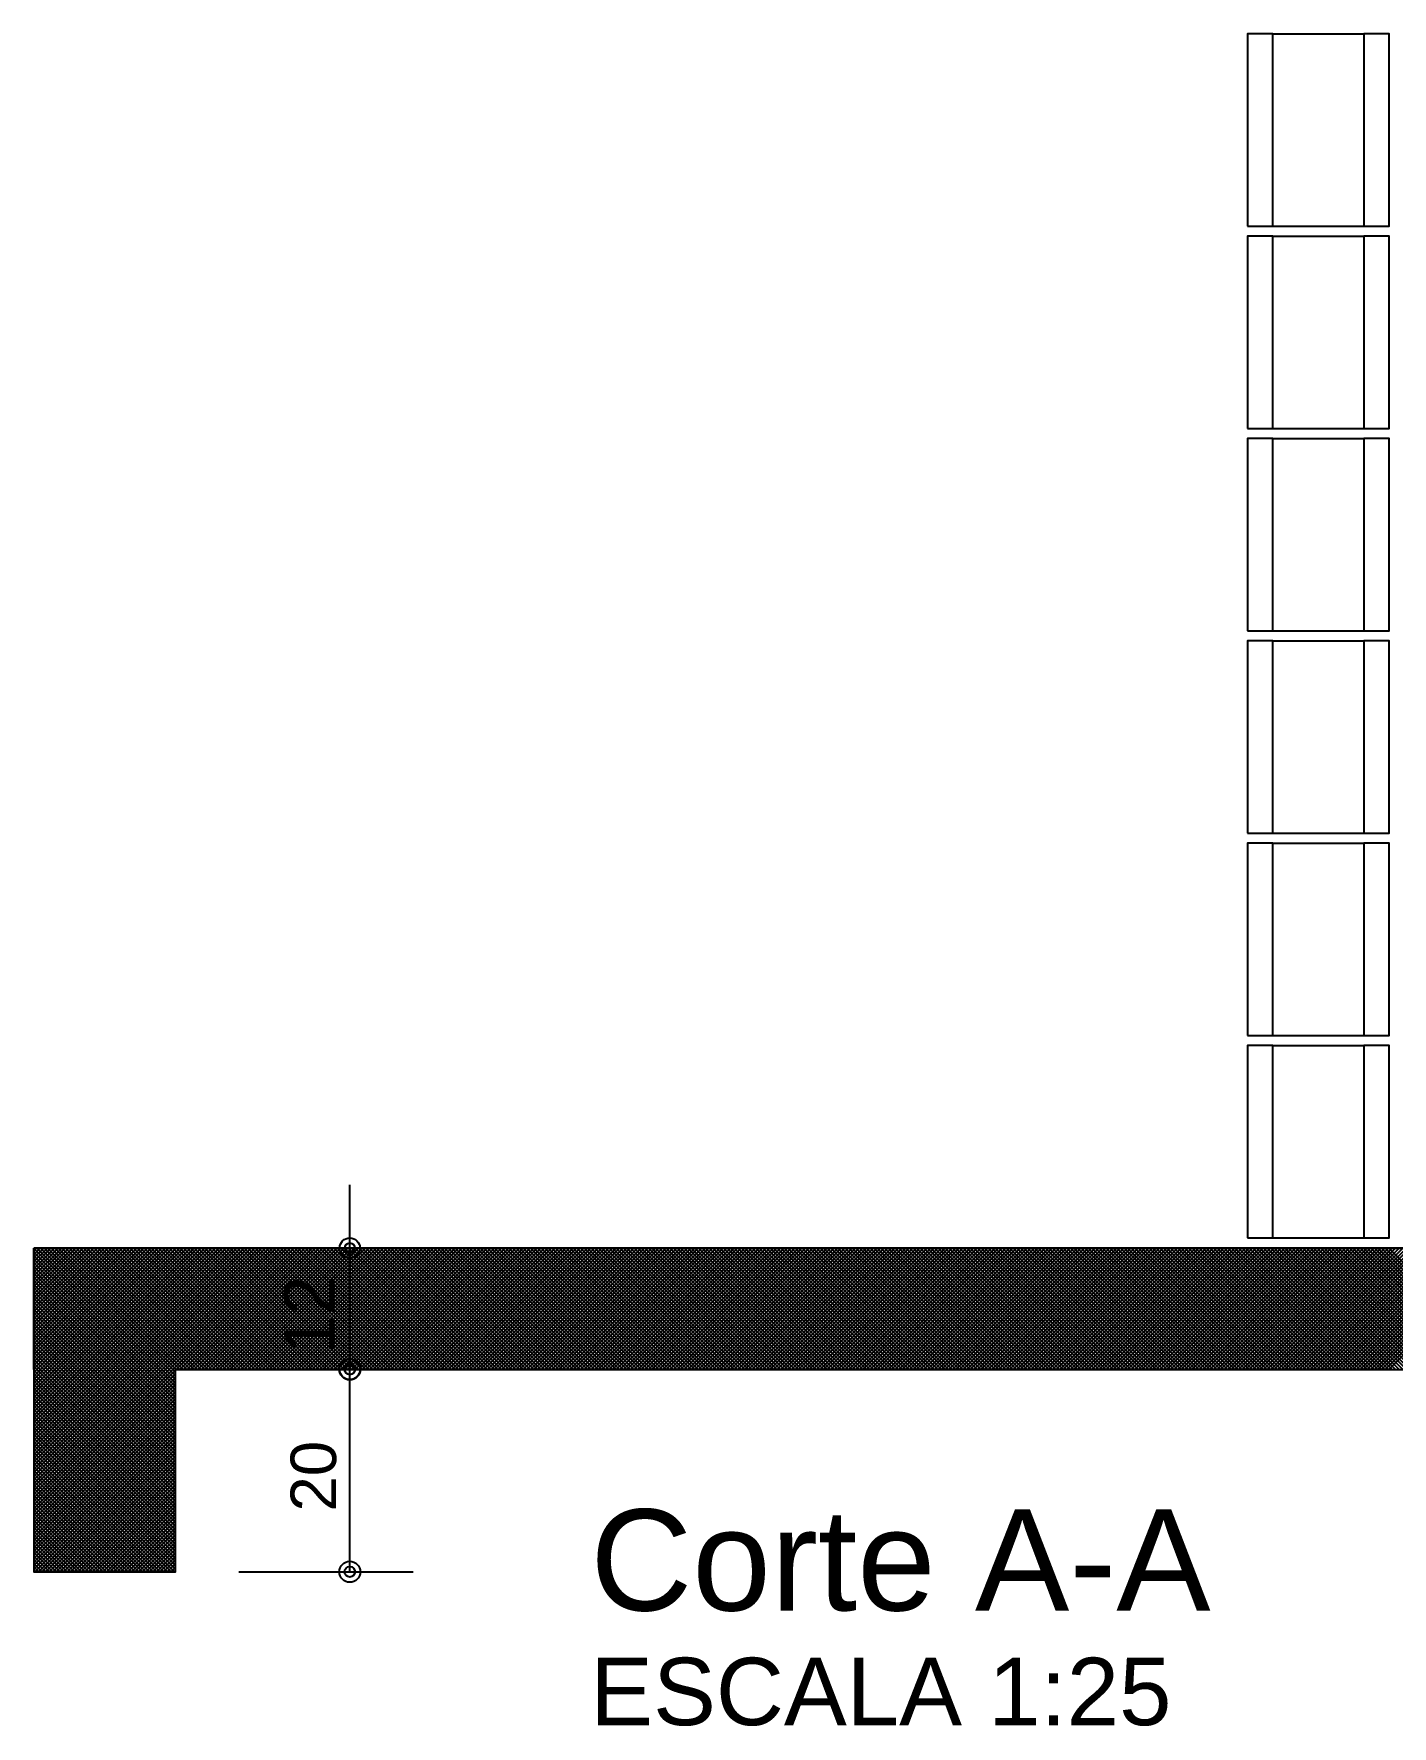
# Model space of a CAD drawing. Extents: x 0 to 119, y 0 to 84.
# Drawn here: x 57.46 to 62.83, y 35.83 to 42.52 of the extents above; entities that cross this region are included whole.
import ezdxf

# ---------------------------------------------------------------- set-up
doc = ezdxf.new("R2010")
doc.units = 0
doc.header["$MEASUREMENT"] = 0
for name, color, linetype in [('10', 252, 'CONTINUOUS'), ('24', 7, 'CONTINUOUS'), ('29', 9, 'CONTINUOUS'), ('32', 250, 'CONTINUOUS'), ('6', 178, 'CONTINUOUS'), ('9', 8, 'CONTINUOUS')]:
    doc.layers.add(name, color=color, linetype=linetype)
doc.styles.add('TQS_ARIAL', font='arial.ttf')

msp = doc.modelspace()

# ---------------------------------------------------------------- linework, layer by layer
at = {"layer": '10', "color": 252, "linetype": 'Continuous'}
for p, q in [((62.355013, 42.523704), (62.715013, 42.523704)), ((62.355013, 41.763704), (62.715013, 41.763704)), ((62.355013, 41.723704), (62.715013, 41.723704)), ((62.355013, 40.963704), (62.715013, 40.963704)), ((62.355013, 40.923704), (62.715013, 40.923704)), ((62.355013, 40.163704), (62.715013, 40.163704)), ((62.355013, 40.123704), (62.715013, 40.123704)), ((62.355013, 39.363704), (62.715013, 39.363704)), ((62.355013, 39.323704), (62.715013, 39.323704)), ((62.355013, 38.563704), (62.715013, 38.563704)), ((62.355013, 38.523704), (62.715013, 38.523704)), ((62.355013, 37.763704), (62.715013, 37.763704))]:
    msp.add_line(p, q, dxfattribs=at)
for points in [[(62.255013, 41.763704), (62.355013, 41.763704), (62.355013, 42.523704), (62.255013, 42.523704), (62.255013, 41.763704)], [(62.715013, 41.763704), (62.815013, 41.763704), (62.815013, 42.523704), (62.715013, 42.523704), (62.715013, 41.763704)], [(62.255013, 40.963704), (62.355013, 40.963704), (62.355013, 41.723704), (62.255013, 41.723704), (62.255013, 40.963704)], [(62.715013, 40.963704), (62.815013, 40.963704), (62.815013, 41.723704), (62.715013, 41.723704), (62.715013, 40.963704)], [(62.255013, 40.163704), (62.355013, 40.163704), (62.355013, 40.923704), (62.255013, 40.923704), (62.255013, 40.163704)], [(62.715013, 40.163704), (62.815013, 40.163704), (62.815013, 40.923704), (62.715013, 40.923704), (62.715013, 40.163704)], [(62.255013, 39.363704), (62.355013, 39.363704), (62.355013, 40.123704), (62.255013, 40.123704), (62.255013, 39.363704)], [(62.715013, 39.363704), (62.815013, 39.363704), (62.815013, 40.123704), (62.715013, 40.123704), (62.715013, 39.363704)], [(62.255013, 38.563704), (62.355013, 38.563704), (62.355013, 39.323704), (62.255013, 39.323704), (62.255013, 38.563704)], [(62.715013, 38.563704), (62.815013, 38.563704), (62.815013, 39.323704), (62.715013, 39.323704), (62.715013, 38.563704)], [(62.255013, 37.763704), (62.355013, 37.763704), (62.355013, 38.523704), (62.255013, 38.523704), (62.255013, 37.763704)], [(62.715013, 37.763704), (62.815013, 37.763704), (62.815013, 38.523704), (62.715013, 38.523704), (62.715013, 37.763704)]]:
    msp.add_lwpolyline(points, dxfattribs=at)
at = {"layer": '29', "color": 9, "linetype": 'Continuous'}
for p, q in [((57.455013, 36.694358), (58.484359, 37.723704)), ((57.455013, 36.7085), (58.470217, 37.723704)), ((57.455013, 36.722642), (58.456075, 37.723704)), ((57.455013, 36.736784), (58.441933, 37.723704)), ((57.455013, 36.750926), (58.427791, 37.723704)), ((57.455013, 36.765068), (58.413649, 37.723704)), ((57.455013, 36.77921), (58.399506, 37.723704)), ((57.455013, 36.793353), (58.385364, 37.723704)), ((57.455013, 36.807495), (58.371222, 37.723704)), ((57.455013, 36.821637), (58.35708, 37.723704)), ((57.455013, 36.835779), (58.342938, 37.723704)), ((57.455013, 36.849921), (58.328796, 37.723704)), ((57.455013, 36.864063), (58.314654, 37.723704)), ((57.455013, 36.878205), (58.300511, 37.723704)), ((57.455013, 36.892348), (58.286369, 37.723704)), ((57.455013, 36.90649), (58.272227, 37.723704)), ((57.455013, 36.920632), (58.258085, 37.723704)), ((57.455013, 36.934774), (58.243943, 37.723704)), ((57.455013, 36.948916), (58.229801, 37.723704)), ((57.455013, 36.963058), (58.215659, 37.723704)), ((57.455013, 36.9772), (58.201516, 37.723704)), ((57.455013, 36.991342), (58.187374, 37.723704)), ((57.455013, 37.005485), (58.173232, 37.723704)), ((57.455013, 37.019627), (58.15909, 37.723704)), ((57.455013, 37.033769), (58.144948, 37.723704)), ((57.455013, 37.047911), (58.130806, 37.723704)), ((57.455013, 37.062053), (58.116664, 37.723704)), ((57.455013, 37.076195), (58.102522, 37.723704)), ((57.455013, 37.090337), (58.088379, 37.723704)), ((57.455013, 37.10448), (58.074237, 37.723704)), ((57.455013, 37.118622), (58.060095, 37.723704)), ((57.455013, 37.132764), (58.045953, 37.723704)), ((57.455013, 37.146906), (58.031811, 37.723704)), ((57.455013, 37.161048), (58.017669, 37.723704)), ((57.455013, 37.17519), (58.003527, 37.723704)), ((57.455013, 37.189332), (57.989384, 37.723704)), ((57.455013, 37.203474), (57.975242, 37.723704)), ((57.455013, 37.217617), (57.9611, 37.723704)), ((57.455013, 37.231759), (57.946958, 37.723704)), ((57.455013, 37.245901), (57.932816, 37.723704)), ((57.455013, 37.260043), (57.918674, 37.723704)), ((57.455013, 37.274185), (57.904532, 37.723704)), ((57.455013, 37.288327), (57.890389, 37.723704)), ((57.455013, 37.302469), (57.876247, 37.723704)), ((57.455013, 37.316612), (57.862105, 37.723704)), ((57.455013, 37.330754), (57.847963, 37.723704)), ((57.455013, 37.344896), (57.833821, 37.723704)), ((57.455013, 37.359038), (57.819679, 37.723704)), ((57.455013, 37.37318), (57.805537, 37.723704)), ((57.455013, 37.387322), (57.791395, 37.723704)), ((57.455013, 37.401464), (57.777252, 37.723704)), ((57.455013, 37.415607), (57.76311, 37.723704)), ((57.455013, 37.429749), (57.748968, 37.723704)), ((57.455013, 37.443891), (57.734826, 37.723704)), ((57.455013, 37.458033), (57.720684, 37.723704)), ((57.455013, 37.472175), (57.706542, 37.723704)), ((57.455013, 37.486317), (57.6924, 37.723704)), ((57.455013, 37.500459), (57.678257, 37.723704)), ((57.455013, 37.514601), (57.664115, 37.723704)), ((57.455013, 37.528744), (57.649973, 37.723704)), ((57.455013, 37.542886), (57.635831, 37.723704)), ((57.455013, 37.557028), (57.621689, 37.723704)), ((57.455013, 37.57117), (57.607547, 37.723704)), ((57.455013, 37.585312), (57.593405, 37.723704)), ((57.455013, 37.599454), (57.579263, 37.723704)), ((57.455013, 37.613596), (57.56512, 37.723704)), ((57.455013, 37.627739), (57.550978, 37.723704)), ((57.455013, 37.641881), (57.536836, 37.723704)), ((57.455013, 37.656023), (57.522694, 37.723704)), ((57.455013, 37.670165), (57.508552, 37.723704)), ((57.455013, 37.684307), (57.49441, 37.723704)), ((57.455013, 37.698449), (57.480268, 37.723704)), ((57.455013, 37.712591), (57.466125, 37.723704)), ((57.455013, 37.72156), (58.015013, 37.16156)), ((57.455013, 37.707418), (58.015013, 37.147418)), ((57.455013, 37.693276), (58.015013, 37.133276)), ((57.455013, 37.679134), (58.015013, 37.119134)), ((57.467011, 37.723704), (58.015013, 37.175702)), ((57.481153, 37.723704), (58.015013, 37.189844)), ((57.495295, 37.723704), (58.015013, 37.203986)), ((57.509437, 37.723704), (58.015013, 37.218129)), ((57.523579, 37.723704), (58.015013, 37.232271)), ((57.537721, 37.723704), (58.017721, 37.243704)), ((57.551864, 37.723704), (58.031864, 37.243704)), ((57.566006, 37.723704), (58.046006, 37.243704)), ((57.580148, 37.723704), (58.060148, 37.243704)), ((57.59429, 37.723704), (58.07429, 37.243704)), ((57.608432, 37.723704), (58.088432, 37.243704)), ((57.622574, 37.723704), (58.102574, 37.243704)), ((57.636716, 37.723704), (58.116716, 37.243704)), ((57.650859, 37.723704), (58.130859, 37.243704)), ((57.665001, 37.723704), (58.145001, 37.243704)), ((57.679143, 37.723704), (58.159143, 37.243704)), ((57.693285, 37.723704), (58.173285, 37.243704)), ((57.707427, 37.723704), (58.187427, 37.243704)), ((57.721569, 37.723704), (58.201569, 37.243704)), ((57.735711, 37.723704), (58.215711, 37.243704)), ((57.749854, 37.723704), (58.229854, 37.243704)), ((57.763996, 37.723704), (58.243996, 37.243704)), ((57.778138, 37.723704), (58.258138, 37.243704)), ((57.79228, 37.723704), (58.27228, 37.243704)), ((57.806422, 37.723704), (58.286422, 37.243704)), ((57.820564, 37.723704), (58.300564, 37.243704)), ((57.834706, 37.723704), (58.314706, 37.243704)), ((57.848848, 37.723704), (58.328848, 37.243704)), ((57.862991, 37.723704), (58.342991, 37.243704)), ((57.877133, 37.723704), (58.357133, 37.243704)), ((57.891275, 37.723704), (58.371275, 37.243704)), ((57.905417, 37.723704), (58.385417, 37.243704)), ((57.919559, 37.723704), (58.399559, 37.243704)), ((57.933701, 37.723704), (58.413701, 37.243704)), ((57.947843, 37.723704), (58.427843, 37.243704)), ((57.961986, 37.723704), (58.441986, 37.243704)), ((57.976128, 37.723704), (58.456128, 37.243704)), ((57.99027, 37.723704), (58.47027, 37.243704)), ((58.004412, 37.723704), (58.484412, 37.243704)), ((58.018501, 37.243704), (58.498501, 37.723704)), ((58.018554, 37.723704), (58.498554, 37.243704)), ((58.032643, 37.243704), (58.512643, 37.723704)), ((58.032696, 37.723704), (58.512696, 37.243704)), ((58.046786, 37.243704), (58.526786, 37.723704)), ((58.046838, 37.723704), (58.526838, 37.243704)), ((58.060928, 37.243704), (58.540928, 37.723704)), ((58.06098, 37.723704), (58.54098, 37.243704)), ((58.07507, 37.243704), (58.55507, 37.723704)), ((58.075123, 37.723704), (58.555123, 37.243704)), ((58.089212, 37.243704), (58.569212, 37.723704)), ((58.089265, 37.723704), (58.569265, 37.243704)), ((58.103354, 37.243704), (58.583354, 37.723704)), ((58.103407, 37.723704), (58.583407, 37.243704)), ((58.117496, 37.243704), (58.597496, 37.723704)), ((58.117549, 37.723704), (58.597549, 37.243704)), ((58.131638, 37.243704), (58.611638, 37.723704)), ((58.131691, 37.723704), (58.611691, 37.243704)), ((58.145781, 37.243704), (58.625781, 37.723704)), ((58.145833, 37.723704), (58.625833, 37.243704)), ((58.159923, 37.243704), (58.639923, 37.723704)), ((58.159975, 37.723704), (58.639975, 37.243704)), ((58.174065, 37.243704), (58.654065, 37.723704)), ((58.174118, 37.723704), (58.654118, 37.243704)), ((58.188207, 37.243704), (58.668207, 37.723704)), ((58.18826, 37.723704), (58.66826, 37.243704)), ((58.202349, 37.243704), (58.682349, 37.723704)), ((58.202402, 37.723704), (58.682402, 37.243704)), ((58.216491, 37.243704), (58.696491, 37.723704)), ((58.216544, 37.723704), (58.696544, 37.243704)), ((58.230633, 37.243704), (58.710633, 37.723704)), ((58.230686, 37.723704), (58.710686, 37.243704)), ((58.244775, 37.243704), (58.724775, 37.723704)), ((58.244828, 37.723704), (58.724828, 37.243704)), ((58.258918, 37.243704), (58.738918, 37.723704)), ((58.25897, 37.723704), (58.73897, 37.243704)), ((58.27306, 37.243704), (58.75306, 37.723704)), ((58.273113, 37.723704), (58.753113, 37.243704)), ((58.287202, 37.243704), (58.767202, 37.723704)), ((58.287255, 37.723704), (58.767255, 37.243704)), ((58.301344, 37.243704), (58.781344, 37.723704)), ((58.301397, 37.723704), (58.781397, 37.243704)), ((58.315486, 37.243704), (58.795486, 37.723704)), ((58.315539, 37.723704), (58.795539, 37.243704)), ((58.329628, 37.243704), (58.809628, 37.723704)), ((58.329681, 37.723704), (58.809681, 37.243704)), ((58.34377, 37.243704), (58.82377, 37.723704)), ((58.343823, 37.723704), (58.823823, 37.243704)), ((58.357913, 37.243704), (58.837913, 37.723704)), ((58.357965, 37.723704), (58.837965, 37.243704)), ((58.372055, 37.243704), (58.852055, 37.723704)), ((58.372107, 37.723704), (58.852107, 37.243704)), ((58.386197, 37.243704), (58.866197, 37.723704)), ((58.38625, 37.723704), (58.86625, 37.243704)), ((58.400339, 37.243704), (58.880339, 37.723704)), ((58.400392, 37.723704), (58.880392, 37.243704)), ((58.414481, 37.243704), (58.894481, 37.723704)), ((58.414534, 37.723704), (58.894534, 37.243704)), ((58.428623, 37.243704), (58.908623, 37.723704)), ((58.428676, 37.723704), (58.908676, 37.243704)), ((58.442765, 37.243704), (58.922765, 37.723704)), ((58.442818, 37.723704), (58.922818, 37.243704)), ((58.456908, 37.243704), (58.936908, 37.723704)), ((58.45696, 37.723704), (58.93696, 37.243704)), ((58.47105, 37.243704), (58.95105, 37.723704)), ((58.471102, 37.723704), (58.951102, 37.243704)), ((58.485192, 37.243704), (58.965192, 37.723704)), ((58.485245, 37.723704), (58.965245, 37.243704)), ((58.499334, 37.243704), (58.979334, 37.723704)), ((58.499387, 37.723704), (58.979387, 37.243704)), ((58.513476, 37.243704), (58.993476, 37.723704)), ((58.513529, 37.723704), (58.993529, 37.243704)), ((58.527618, 37.243704), (59.007618, 37.723704)), ((58.527671, 37.723704), (59.007671, 37.243704)), ((58.54176, 37.243704), (59.02176, 37.723704)), ((58.541813, 37.723704), (59.021813, 37.243704)), ((58.555902, 37.243704), (59.035902, 37.723704)), ((58.555955, 37.723704), (59.035955, 37.243704)), ((58.570045, 37.243704), (59.050045, 37.723704)), ((58.570097, 37.723704), (59.050097, 37.243704)), ((58.584187, 37.243704), (59.064187, 37.723704)), ((58.58424, 37.723704), (59.06424, 37.243704)), ((58.598329, 37.243704), (59.078329, 37.723704)), ((58.598382, 37.723704), (59.078382, 37.243704)), ((58.612471, 37.243704), (59.092471, 37.723704)), ((58.612524, 37.723704), (59.092524, 37.243704)), ((58.626613, 37.243704), (59.106613, 37.723704)), ((58.626666, 37.723704), (59.106666, 37.243704)), ((58.640755, 37.243704), (59.120755, 37.723704)), ((58.640808, 37.723704), (59.120808, 37.243704)), ((58.654897, 37.243704), (59.134897, 37.723704)), ((58.65495, 37.723704), (59.13495, 37.243704)), ((58.66904, 37.243704), (59.14904, 37.723704)), ((58.669092, 37.723704), (59.149092, 37.243704)), ((58.683182, 37.243704), (59.163182, 37.723704)), ((58.683234, 37.723704), (59.163234, 37.243704)), ((58.697324, 37.243704), (59.177324, 37.723704)), ((58.697377, 37.723704), (59.177377, 37.243704)), ((58.711466, 37.243704), (59.191466, 37.723704)), ((58.711519, 37.723704), (59.191519, 37.243704)), ((58.725608, 37.243704), (59.205608, 37.723704)), ((58.725661, 37.723704), (59.205661, 37.243704)), ((58.73975, 37.243704), (59.21975, 37.723704)), ((58.739803, 37.723704), (59.219803, 37.243704)), ((58.753892, 37.243704), (59.233892, 37.723704)), ((58.753945, 37.723704), (59.233945, 37.243704)), ((58.768035, 37.243704), (59.248035, 37.723704)), ((58.768087, 37.723704), (59.248087, 37.243704)), ((58.782177, 37.243704), (59.262177, 37.723704)), ((58.782229, 37.723704), (59.262229, 37.243704)), ((58.796319, 37.243704), (59.276319, 37.723704)), ((58.796372, 37.723704), (59.276372, 37.243704)), ((58.810461, 37.243704), (59.290461, 37.723704)), ((58.810514, 37.723704), (59.290514, 37.243704)), ((58.824603, 37.243704), (59.304603, 37.723704)), ((58.824656, 37.723704), (59.304656, 37.243704)), ((58.838745, 37.243704), (59.318745, 37.723704)), ((58.838798, 37.723704), (59.318798, 37.243704)), ((58.852887, 37.243704), (59.332887, 37.723704)), ((58.85294, 37.723704), (59.33294, 37.243704)), ((58.867029, 37.243704), (59.347029, 37.723704)), ((58.867082, 37.723704), (59.347082, 37.243704)), ((58.881172, 37.243704), (59.361172, 37.723704)), ((58.881224, 37.723704), (59.361224, 37.243704)), ((58.895314, 37.243704), (59.375314, 37.723704)), ((58.895366, 37.723704), (59.375366, 37.243704)), ((58.909456, 37.243704), (59.389456, 37.723704)), ((58.909509, 37.723704), (59.389509, 37.243704)), ((58.923598, 37.243704), (59.403598, 37.723704)), ((58.923651, 37.723704), (59.403651, 37.243704)), ((58.93774, 37.243704), (59.41774, 37.723704)), ((58.937793, 37.723704), (59.417793, 37.243704)), ((58.951882, 37.243704), (59.431882, 37.723704)), ((58.951935, 37.723704), (59.431935, 37.243704)), ((58.966024, 37.243704), (59.446024, 37.723704)), ((58.966077, 37.723704), (59.446077, 37.243704)), ((58.980167, 37.243704), (59.460167, 37.723704)), ((58.980219, 37.723704), (59.460219, 37.243704)), ((58.994309, 37.243704), (59.474309, 37.723704)), ((58.994361, 37.723704), (59.474361, 37.243704)), ((59.008451, 37.243704), (59.488451, 37.723704)), ((59.008504, 37.723704), (59.488504, 37.243704)), ((59.022593, 37.243704), (59.502593, 37.723704)), ((59.022646, 37.723704), (59.502646, 37.243704)), ((59.036735, 37.243704), (59.516735, 37.723704)), ((59.036788, 37.723704), (59.516788, 37.243704)), ((59.050877, 37.243704), (59.530877, 37.723704)), ((59.05093, 37.723704), (59.53093, 37.243704)), ((59.065019, 37.243704), (59.545019, 37.723704)), ((59.065072, 37.723704), (59.545072, 37.243704)), ((59.079161, 37.243704), (59.559161, 37.723704)), ((59.079214, 37.723704), (59.559214, 37.243704)), ((59.093304, 37.243704), (59.573304, 37.723704)), ((59.093356, 37.723704), (59.573356, 37.243704)), ((59.107446, 37.243704), (59.587446, 37.723704)), ((59.107499, 37.723704), (59.587499, 37.243704)), ((59.121588, 37.243704), (59.601588, 37.723704)), ((59.121641, 37.723704), (59.601641, 37.243704)), ((59.13573, 37.243704), (59.61573, 37.723704)), ((59.135783, 37.723704), (59.615783, 37.243704)), ((59.149872, 37.243704), (59.629872, 37.723704)), ((59.149925, 37.723704), (59.629925, 37.243704)), ((59.164014, 37.243704), (59.644014, 37.723704)), ((59.164067, 37.723704), (59.644067, 37.243704)), ((59.178156, 37.243704), (59.658156, 37.723704)), ((59.178209, 37.723704), (59.658209, 37.243704)), ((59.192299, 37.243704), (59.672299, 37.723704)), ((59.192351, 37.723704), (59.672351, 37.243704)), ((59.206441, 37.243704), (59.686441, 37.723704)), ((59.206493, 37.723704), (59.686493, 37.243704)), ((59.220583, 37.243704), (59.700583, 37.723704)), ((59.220636, 37.723704), (59.700636, 37.243704)), ((59.234725, 37.243704), (59.714725, 37.723704)), ((59.234778, 37.723704), (59.714778, 37.243704)), ((59.248867, 37.243704), (59.728867, 37.723704)), ((59.24892, 37.723704), (59.72892, 37.243704)), ((59.263009, 37.243704), (59.743009, 37.723704)), ((59.263062, 37.723704), (59.743062, 37.243704)), ((59.277151, 37.243704), (59.757151, 37.723704)), ((59.277204, 37.723704), (59.757204, 37.243704)), ((59.291294, 37.243704), (59.771294, 37.723704)), ((59.291346, 37.723704), (59.771346, 37.243704)), ((59.305436, 37.243704), (59.785436, 37.723704)), ((59.305488, 37.723704), (59.785488, 37.243704)), ((59.319578, 37.243704), (59.799578, 37.723704)), ((59.319631, 37.723704), (59.799631, 37.243704)), ((59.33372, 37.243704), (59.81372, 37.723704)), ((59.333773, 37.723704), (59.813773, 37.243704)), ((59.347862, 37.243704), (59.827862, 37.723704)), ((59.347915, 37.723704), (59.827915, 37.243704)), ((59.362004, 37.243704), (59.842004, 37.723704)), ((59.362057, 37.723704), (59.842057, 37.243704)), ((59.376146, 37.243704), (59.856146, 37.723704)), ((59.376199, 37.723704), (59.856199, 37.243704)), ((59.390288, 37.243704), (59.870288, 37.723704)), ((59.390341, 37.723704), (59.870341, 37.243704)), ((59.404431, 37.243704), (59.884431, 37.723704)), ((59.404483, 37.723704), (59.884483, 37.243704)), ((59.418573, 37.243704), (59.898573, 37.723704)), ((59.418626, 37.723704), (59.898626, 37.243704)), ((59.432715, 37.243704), (59.912715, 37.723704)), ((59.432768, 37.723704), (59.912768, 37.243704)), ((59.446857, 37.243704), (59.926857, 37.723704)), ((59.44691, 37.723704), (59.92691, 37.243704)), ((59.460999, 37.243704), (59.940999, 37.723704)), ((59.461052, 37.723704), (59.941052, 37.243704)), ((59.475141, 37.243704), (59.955141, 37.723704)), ((59.475194, 37.723704), (59.955194, 37.243704)), ((59.489283, 37.243704), (59.969283, 37.723704)), ((59.489336, 37.723704), (59.969336, 37.243704)), ((59.503426, 37.243704), (59.983426, 37.723704)), ((59.503478, 37.723704), (59.983478, 37.243704)), ((59.517568, 37.243704), (59.997568, 37.723704)), ((59.51762, 37.723704), (59.99762, 37.243704)), ((59.53171, 37.243704), (60.01171, 37.723704)), ((59.531763, 37.723704), (60.011763, 37.243704)), ((59.545852, 37.243704), (60.025852, 37.723704)), ((59.545905, 37.723704), (60.025905, 37.243704)), ((59.559994, 37.243704), (60.039994, 37.723704)), ((59.560047, 37.723704), (60.040047, 37.243704)), ((59.574136, 37.243704), (60.054136, 37.723704)), ((59.574189, 37.723704), (60.054189, 37.243704)), ((59.588278, 37.243704), (60.068278, 37.723704)), ((59.588331, 37.723704), (60.068331, 37.243704)), ((59.602421, 37.243704), (60.082421, 37.723704)), ((59.602473, 37.723704), (60.082473, 37.243704)), ((59.616563, 37.243704), (60.096563, 37.723704)), ((59.616615, 37.723704), (60.096615, 37.243704)), ((59.630705, 37.243704), (60.110705, 37.723704)), ((59.630758, 37.723704), (60.110758, 37.243704)), ((59.644847, 37.243704), (60.124847, 37.723704)), ((59.6449, 37.723704), (60.1249, 37.243704)), ((59.658989, 37.243704), (60.138989, 37.723704)), ((59.659042, 37.723704), (60.139042, 37.243704)), ((59.673131, 37.243704), (60.153131, 37.723704)), ((59.673184, 37.723704), (60.153184, 37.243704)), ((59.687273, 37.243704), (60.167273, 37.723704)), ((59.687326, 37.723704), (60.167326, 37.243704)), ((59.701415, 37.243704), (60.181415, 37.723704)), ((59.701468, 37.723704), (60.181468, 37.243704)), ((59.715558, 37.243704), (60.195558, 37.723704)), ((59.71561, 37.723704), (60.19561, 37.243704)), ((59.7297, 37.243704), (60.2097, 37.723704)), ((59.729752, 37.723704), (60.209752, 37.243704)), ((59.743842, 37.243704), (60.223842, 37.723704)), ((59.743895, 37.723704), (60.223895, 37.243704)), ((59.757984, 37.243704), (60.237984, 37.723704)), ((59.758037, 37.723704), (60.238037, 37.243704)), ((59.772126, 37.243704), (60.252126, 37.723704)), ((59.772179, 37.723704), (60.252179, 37.243704)), ((59.786268, 37.243704), (60.266268, 37.723704)), ((59.786321, 37.723704), (60.266321, 37.243704)), ((59.80041, 37.243704), (60.28041, 37.723704)), ((59.800463, 37.723704), (60.280463, 37.243704)), ((59.814553, 37.243704), (60.294553, 37.723704)), ((59.814605, 37.723704), (60.294605, 37.243704)), ((59.828695, 37.243704), (60.308695, 37.723704)), ((59.828747, 37.723704), (60.308747, 37.243704)), ((59.842837, 37.243704), (60.322837, 37.723704)), ((59.84289, 37.723704), (60.32289, 37.243704)), ((59.856979, 37.243704), (60.336979, 37.723704)), ((59.857032, 37.723704), (60.337032, 37.243704)), ((59.871121, 37.243704), (60.351121, 37.723704)), ((59.871174, 37.723704), (60.351174, 37.243704)), ((59.885263, 37.243704), (60.365263, 37.723704)), ((59.885316, 37.723704), (60.365316, 37.243704)), ((59.899405, 37.243704), (60.379405, 37.723704)), ((59.899458, 37.723704), (60.379458, 37.243704)), ((59.913547, 37.243704), (60.393547, 37.723704)), ((59.9136, 37.723704), (60.3936, 37.243704)), ((59.92769, 37.243704), (60.40769, 37.723704)), ((59.927742, 37.723704), (60.407742, 37.243704)), ((59.941832, 37.243704), (60.421832, 37.723704)), ((59.941885, 37.723704), (60.421885, 37.243704)), ((59.955974, 37.243704), (60.435974, 37.723704)), ((59.956027, 37.723704), (60.436027, 37.243704)), ((59.970116, 37.243704), (60.450116, 37.723704)), ((59.970169, 37.723704), (60.450169, 37.243704)), ((59.984258, 37.243704), (60.464258, 37.723704)), ((59.984311, 37.723704), (60.464311, 37.243704)), ((59.9984, 37.243704), (60.4784, 37.723704)), ((59.998453, 37.723704), (60.478453, 37.243704)), ((60.012542, 37.243704), (60.492542, 37.723704)), ((60.012595, 37.723704), (60.492595, 37.243704)), ((60.026685, 37.243704), (60.506685, 37.723704)), ((60.026737, 37.723704), (60.506737, 37.243704)), ((60.040827, 37.243704), (60.520827, 37.723704)), ((60.040879, 37.723704), (60.520879, 37.243704)), ((60.054969, 37.243704), (60.534969, 37.723704)), ((60.055022, 37.723704), (60.535022, 37.243704)), ((60.069111, 37.243704), (60.549111, 37.723704)), ((60.069164, 37.723704), (60.549164, 37.243704)), ((60.083253, 37.243704), (60.563253, 37.723704)), ((60.083306, 37.723704), (60.563306, 37.243704)), ((60.097395, 37.243704), (60.577395, 37.723704)), ((60.097448, 37.723704), (60.577448, 37.243704)), ((60.111537, 37.243704), (60.591537, 37.723704)), ((60.11159, 37.723704), (60.59159, 37.243704)), ((60.12568, 37.243704), (60.60568, 37.723704)), ((60.125732, 37.723704), (60.605732, 37.243704)), ((60.139822, 37.243704), (60.619822, 37.723704)), ((60.139874, 37.723704), (60.619874, 37.243704)), ((60.153964, 37.243704), (60.633964, 37.723704)), ((60.154017, 37.723704), (60.634017, 37.243704)), ((60.168106, 37.243704), (60.648106, 37.723704)), ((60.168159, 37.723704), (60.648159, 37.243704)), ((60.182248, 37.243704), (60.662248, 37.723704)), ((60.182301, 37.723704), (60.662301, 37.243704)), ((60.19639, 37.243704), (60.67639, 37.723704)), ((60.196443, 37.723704), (60.676443, 37.243704)), ((60.210532, 37.243704), (60.690532, 37.723704)), ((60.210585, 37.723704), (60.690585, 37.243704)), ((60.224674, 37.243704), (60.704674, 37.723704)), ((60.224727, 37.723704), (60.704727, 37.243704)), ((60.238817, 37.243704), (60.718817, 37.723704)), ((60.238869, 37.723704), (60.718869, 37.243704)), ((60.252959, 37.243704), (60.732959, 37.723704)), ((60.253012, 37.723704), (60.733012, 37.243704)), ((60.267101, 37.243704), (60.747101, 37.723704)), ((60.267154, 37.723704), (60.747154, 37.243704)), ((60.281243, 37.243704), (60.761243, 37.723704)), ((60.281296, 37.723704), (60.761296, 37.243704)), ((60.295385, 37.243704), (60.775385, 37.723704)), ((60.295438, 37.723704), (60.775438, 37.243704)), ((60.309527, 37.243704), (60.789527, 37.723704)), ((60.30958, 37.723704), (60.78958, 37.243704)), ((60.323669, 37.243704), (60.803669, 37.723704)), ((60.323722, 37.723704), (60.803722, 37.243704)), ((60.337812, 37.243704), (60.817812, 37.723704)), ((60.337864, 37.723704), (60.817864, 37.243704)), ((60.351954, 37.243704), (60.831954, 37.723704)), ((60.352006, 37.723704), (60.832006, 37.243704)), ((60.366096, 37.243704), (60.846096, 37.723704)), ((60.366149, 37.723704), (60.846149, 37.243704)), ((60.380238, 37.243704), (60.860238, 37.723704)), ((60.380291, 37.723704), (60.860291, 37.243704)), ((60.39438, 37.243704), (60.87438, 37.723704)), ((60.394433, 37.723704), (60.874433, 37.243704)), ((60.408522, 37.243704), (60.888522, 37.723704)), ((60.408575, 37.723704), (60.888575, 37.243704)), ((60.422664, 37.243704), (60.902664, 37.723704)), ((60.422717, 37.723704), (60.902717, 37.243704)), ((60.436807, 37.243704), (60.916807, 37.723704)), ((60.436859, 37.723704), (60.916859, 37.243704)), ((60.450949, 37.243704), (60.930949, 37.723704)), ((60.451001, 37.723704), (60.931001, 37.243704)), ((60.465091, 37.243704), (60.945091, 37.723704)), ((60.465144, 37.723704), (60.945144, 37.243704)), ((60.479233, 37.243704), (60.959233, 37.723704)), ((60.479286, 37.723704), (60.959286, 37.243704)), ((60.493375, 37.243704), (60.973375, 37.723704)), ((60.493428, 37.723704), (60.973428, 37.243704)), ((60.507517, 37.243704), (60.987517, 37.723704)), ((60.50757, 37.723704), (60.98757, 37.243704)), ((60.521659, 37.243704), (61.001659, 37.723704)), ((60.521712, 37.723704), (61.001712, 37.243704)), ((60.535801, 37.243704), (61.015801, 37.723704)), ((60.535854, 37.723704), (61.015854, 37.243704)), ((60.549944, 37.243704), (61.029944, 37.723704)), ((60.549996, 37.723704), (61.029996, 37.243704)), ((60.564086, 37.243704), (61.044086, 37.723704)), ((60.564138, 37.723704), (61.044138, 37.243704)), ((60.578228, 37.243704), (61.058228, 37.723704)), ((60.578281, 37.723704), (61.058281, 37.243704)), ((60.59237, 37.243704), (61.07237, 37.723704)), ((60.592423, 37.723704), (61.072423, 37.243704)), ((60.606512, 37.243704), (61.086512, 37.723704)), ((60.606565, 37.723704), (61.086565, 37.243704)), ((60.620654, 37.243704), (61.100654, 37.723704)), ((60.620707, 37.723704), (61.100707, 37.243704)), ((60.634796, 37.243704), (61.114796, 37.723704)), ((60.634849, 37.723704), (61.114849, 37.243704)), ((60.648939, 37.243704), (61.128939, 37.723704)), ((60.648991, 37.723704), (61.128991, 37.243704)), ((60.663081, 37.243704), (61.143081, 37.723704)), ((60.663133, 37.723704), (61.143133, 37.243704)), ((60.677223, 37.243704), (61.157223, 37.723704)), ((60.677276, 37.723704), (61.157276, 37.243704)), ((60.691365, 37.243704), (61.171365, 37.723704)), ((60.691418, 37.723704), (61.171418, 37.243704)), ((60.705507, 37.243704), (61.185507, 37.723704)), ((60.70556, 37.723704), (61.18556, 37.243704)), ((60.719649, 37.243704), (61.199649, 37.723704)), ((60.719702, 37.723704), (61.199702, 37.243704)), ((60.733791, 37.243704), (61.213791, 37.723704)), ((60.733844, 37.723704), (61.213844, 37.243704)), ((60.747933, 37.243704), (61.227933, 37.723704)), ((60.747986, 37.723704), (61.227986, 37.243704)), ((60.762076, 37.243704), (61.242076, 37.723704)), ((60.762128, 37.723704), (61.242128, 37.243704)), ((60.776218, 37.243704), (61.256218, 37.723704)), ((60.776271, 37.723704), (61.256271, 37.243704)), ((60.79036, 37.243704), (61.27036, 37.723704)), ((60.790413, 37.723704), (61.270413, 37.243704)), ((60.804502, 37.243704), (61.284502, 37.723704)), ((60.804555, 37.723704), (61.284555, 37.243704)), ((60.818644, 37.243704), (61.298644, 37.723704)), ((60.818697, 37.723704), (61.298697, 37.243704)), ((60.832786, 37.243704), (61.312786, 37.723704)), ((60.832839, 37.723704), (61.312839, 37.243704)), ((60.846928, 37.243704), (61.326928, 37.723704)), ((60.846981, 37.723704), (61.326981, 37.243704)), ((60.861071, 37.243704), (61.341071, 37.723704)), ((60.861123, 37.723704), (61.341123, 37.243704)), ((60.875213, 37.243704), (61.355213, 37.723704)), ((60.875265, 37.723704), (61.355265, 37.243704)), ((60.889355, 37.243704), (61.369355, 37.723704)), ((60.889408, 37.723704), (61.369408, 37.243704)), ((60.903497, 37.243704), (61.383497, 37.723704)), ((60.90355, 37.723704), (61.38355, 37.243704)), ((60.917639, 37.243704), (61.397639, 37.723704)), ((60.917692, 37.723704), (61.397692, 37.243704)), ((60.931781, 37.243704), (61.411781, 37.723704)), ((60.931834, 37.723704), (61.411834, 37.243704)), ((60.945923, 37.243704), (61.425923, 37.723704)), ((60.945976, 37.723704), (61.425976, 37.243704)), ((60.960066, 37.243704), (61.440066, 37.723704)), ((60.960118, 37.723704), (61.440118, 37.243704)), ((60.974208, 37.243704), (61.454208, 37.723704)), ((60.97426, 37.723704), (61.45426, 37.243704)), ((60.98835, 37.243704), (61.46835, 37.723704)), ((60.988403, 37.723704), (61.468403, 37.243704)), ((61.002492, 37.243704), (61.482492, 37.723704)), ((61.002545, 37.723704), (61.482545, 37.243704)), ((61.016634, 37.243704), (61.496634, 37.723704)), ((61.016687, 37.723704), (61.496687, 37.243704)), ((61.030776, 37.243704), (61.510776, 37.723704)), ((61.030829, 37.723704), (61.510829, 37.243704)), ((61.044918, 37.243704), (61.524918, 37.723704)), ((61.044971, 37.723704), (61.524971, 37.243704)), ((61.05906, 37.243704), (61.53906, 37.723704)), ((61.059113, 37.723704), (61.539113, 37.243704)), ((61.073203, 37.243704), (61.553203, 37.723704)), ((61.073255, 37.723704), (61.553255, 37.243704)), ((61.087345, 37.243704), (61.567345, 37.723704)), ((61.087398, 37.723704), (61.567398, 37.243704)), ((61.101487, 37.243704), (61.581487, 37.723704)), ((61.10154, 37.723704), (61.58154, 37.243704)), ((61.115629, 37.243704), (61.595629, 37.723704)), ((61.115682, 37.723704), (61.595682, 37.243704)), ((61.129771, 37.243704), (61.609771, 37.723704)), ((61.129824, 37.723704), (61.609824, 37.243704)), ((61.143913, 37.243704), (61.623913, 37.723704)), ((61.143966, 37.723704), (61.623966, 37.243704)), ((61.158055, 37.243704), (61.638055, 37.723704)), ((61.158108, 37.723704), (61.638108, 37.243704)), ((61.172198, 37.243704), (61.652198, 37.723704)), ((61.17225, 37.723704), (61.65225, 37.243704)), ((61.18634, 37.243704), (61.66634, 37.723704)), ((61.186392, 37.723704), (61.666392, 37.243704)), ((61.200482, 37.243704), (61.680482, 37.723704)), ((61.200535, 37.723704), (61.680535, 37.243704)), ((61.214624, 37.243704), (61.694624, 37.723704)), ((61.214677, 37.723704), (61.694677, 37.243704)), ((61.228766, 37.243704), (61.708766, 37.723704)), ((61.228819, 37.723704), (61.708819, 37.243704)), ((61.242908, 37.243704), (61.722908, 37.723704)), ((61.242961, 37.723704), (61.722961, 37.243704)), ((61.25705, 37.243704), (61.73705, 37.723704)), ((61.257103, 37.723704), (61.737103, 37.243704)), ((61.271193, 37.243704), (61.751193, 37.723704)), ((61.271245, 37.723704), (61.751245, 37.243704)), ((61.285335, 37.243704), (61.765335, 37.723704)), ((61.285387, 37.723704), (61.765387, 37.243704)), ((61.299477, 37.243704), (61.779477, 37.723704)), ((61.29953, 37.723704), (61.77953, 37.243704)), ((61.313619, 37.243704), (61.793619, 37.723704)), ((61.313672, 37.723704), (61.793672, 37.243704)), ((61.327761, 37.243704), (61.807761, 37.723704)), ((61.327814, 37.723704), (61.807814, 37.243704)), ((61.341903, 37.243704), (61.821903, 37.723704)), ((61.341956, 37.723704), (61.821956, 37.243704)), ((61.356045, 37.243704), (61.836045, 37.723704)), ((61.356098, 37.723704), (61.836098, 37.243704)), ((61.370187, 37.243704), (61.850187, 37.723704)), ((61.37024, 37.723704), (61.85024, 37.243704)), ((61.38433, 37.243704), (61.86433, 37.723704)), ((61.384382, 37.723704), (61.864382, 37.243704)), ((61.398472, 37.243704), (61.878472, 37.723704)), ((61.398524, 37.723704), (61.878524, 37.243704)), ((61.412614, 37.243704), (61.892614, 37.723704)), ((61.412667, 37.723704), (61.892667, 37.243704)), ((61.426756, 37.243704), (61.906756, 37.723704)), ((61.426809, 37.723704), (61.906809, 37.243704)), ((61.440898, 37.243704), (61.920898, 37.723704)), ((61.440951, 37.723704), (61.920951, 37.243704)), ((61.45504, 37.243704), (61.93504, 37.723704)), ((61.455093, 37.723704), (61.935093, 37.243704)), ((61.469182, 37.243704), (61.949182, 37.723704)), ((61.469235, 37.723704), (61.949235, 37.243704)), ((61.483325, 37.243704), (61.963325, 37.723704)), ((61.483377, 37.723704), (61.963377, 37.243704)), ((61.497467, 37.243704), (61.977467, 37.723704)), ((61.497519, 37.723704), (61.977519, 37.243704)), ((61.511609, 37.243704), (61.991609, 37.723704)), ((61.511662, 37.723704), (61.991662, 37.243704)), ((61.525751, 37.243704), (62.005751, 37.723704)), ((61.525804, 37.723704), (62.005804, 37.243704)), ((61.539893, 37.243704), (62.019893, 37.723704)), ((61.539946, 37.723704), (62.019946, 37.243704)), ((61.554035, 37.243704), (62.034035, 37.723704)), ((61.554088, 37.723704), (62.034088, 37.243704)), ((61.568177, 37.243704), (62.048177, 37.723704)), ((61.56823, 37.723704), (62.04823, 37.243704)), ((61.582319, 37.243704), (62.062319, 37.723704)), ((61.582372, 37.723704), (62.062372, 37.243704)), ((61.596462, 37.243704), (62.076462, 37.723704)), ((61.596514, 37.723704), (62.076514, 37.243704)), ((61.610604, 37.243704), (62.090604, 37.723704)), ((61.610657, 37.723704), (62.090657, 37.243704)), ((61.624746, 37.243704), (62.104746, 37.723704)), ((61.624799, 37.723704), (62.104799, 37.243704)), ((61.638888, 37.243704), (62.118888, 37.723704)), ((61.638941, 37.723704), (62.118941, 37.243704)), ((61.65303, 37.243704), (62.13303, 37.723704)), ((61.653083, 37.723704), (62.133083, 37.243704)), ((61.667172, 37.243704), (62.147172, 37.723704)), ((61.667225, 37.723704), (62.147225, 37.243704)), ((61.681314, 37.243704), (62.161314, 37.723704)), ((61.681367, 37.723704), (62.161367, 37.243704)), ((61.695457, 37.243704), (62.175457, 37.723704)), ((61.695509, 37.723704), (62.175509, 37.243704)), ((61.709599, 37.243704), (62.189599, 37.723704)), ((61.709651, 37.723704), (62.189651, 37.243704)), ((61.723741, 37.243704), (62.203741, 37.723704)), ((61.723794, 37.723704), (62.203794, 37.243704)), ((61.737883, 37.243704), (62.217883, 37.723704)), ((61.737936, 37.723704), (62.217936, 37.243704)), ((61.752025, 37.243704), (62.232025, 37.723704)), ((61.752078, 37.723704), (62.232078, 37.243704)), ((61.766167, 37.243704), (62.246167, 37.723704)), ((61.76622, 37.723704), (62.24622, 37.243704)), ((61.780309, 37.243704), (62.260309, 37.723704)), ((61.780362, 37.723704), (62.260362, 37.243704)), ((61.794452, 37.243704), (62.274452, 37.723704)), ((61.794504, 37.723704), (62.274504, 37.243704)), ((61.808594, 37.243704), (62.288594, 37.723704)), ((61.808646, 37.723704), (62.288646, 37.243704)), ((61.822736, 37.243704), (62.302736, 37.723704)), ((61.822789, 37.723704), (62.302789, 37.243704)), ((61.836878, 37.243704), (62.316878, 37.723704)), ((61.836931, 37.723704), (62.316931, 37.243704)), ((61.85102, 37.243704), (62.33102, 37.723704)), ((61.851073, 37.723704), (62.331073, 37.243704)), ((61.865162, 37.243704), (62.345162, 37.723704)), ((61.865215, 37.723704), (62.345215, 37.243704)), ((61.879304, 37.243704), (62.359304, 37.723704)), ((61.879357, 37.723704), (62.359357, 37.243704)), ((61.893446, 37.243704), (62.373446, 37.723704)), ((61.893499, 37.723704), (62.373499, 37.243704)), ((61.907589, 37.243704), (62.387589, 37.723704)), ((61.907641, 37.723704), (62.387641, 37.243704)), ((61.921731, 37.243704), (62.401731, 37.723704)), ((61.921784, 37.723704), (62.401784, 37.243704)), ((61.935873, 37.243704), (62.415873, 37.723704)), ((61.935926, 37.723704), (62.415926, 37.243704)), ((61.950015, 37.243704), (62.430015, 37.723704)), ((61.950068, 37.723704), (62.430068, 37.243704)), ((61.964157, 37.243704), (62.444157, 37.723704)), ((61.96421, 37.723704), (62.44421, 37.243704)), ((61.978299, 37.243704), (62.458299, 37.723704)), ((61.978352, 37.723704), (62.458352, 37.243704)), ((61.992441, 37.243704), (62.472441, 37.723704)), ((61.992494, 37.723704), (62.472494, 37.243704)), ((62.006584, 37.243704), (62.486584, 37.723704)), ((62.006636, 37.723704), (62.486636, 37.243704)), ((62.020726, 37.243704), (62.500726, 37.723704)), ((62.020778, 37.723704), (62.500778, 37.243704)), ((62.034868, 37.243704), (62.514868, 37.723704)), ((62.034921, 37.723704), (62.514921, 37.243704)), ((62.04901, 37.243704), (62.52901, 37.723704)), ((62.049063, 37.723704), (62.529063, 37.243704)), ((62.063152, 37.243704), (62.543152, 37.723704)), ((62.063205, 37.723704), (62.543205, 37.243704)), ((62.077294, 37.243704), (62.557294, 37.723704)), ((62.077347, 37.723704), (62.557347, 37.243704)), ((62.091436, 37.243704), (62.571436, 37.723704)), ((62.091489, 37.723704), (62.571489, 37.243704)), ((62.105579, 37.243704), (62.585579, 37.723704)), ((62.105631, 37.723704), (62.585631, 37.243704)), ((62.119721, 37.243704), (62.599721, 37.723704)), ((62.119773, 37.723704), (62.599773, 37.243704)), ((62.133863, 37.243704), (62.613863, 37.723704)), ((62.133916, 37.723704), (62.613916, 37.243704)), ((62.148005, 37.243704), (62.628005, 37.723704)), ((62.148058, 37.723704), (62.628058, 37.243704)), ((62.162147, 37.243704), (62.642147, 37.723704)), ((62.1622, 37.723704), (62.6422, 37.243704)), ((62.176289, 37.243704), (62.656289, 37.723704)), ((62.176342, 37.723704), (62.656342, 37.243704)), ((62.190431, 37.243704), (62.670431, 37.723704)), ((62.190484, 37.723704), (62.670484, 37.243704)), ((62.204573, 37.243704), (62.684573, 37.723704)), ((62.204626, 37.723704), (62.684626, 37.243704)), ((62.218716, 37.243704), (62.698716, 37.723704)), ((62.218768, 37.723704), (62.698768, 37.243704)), ((62.232858, 37.243704), (62.712858, 37.723704)), ((62.232911, 37.723704), (62.712911, 37.243704)), ((62.247, 37.243704), (62.727, 37.723704)), ((62.247053, 37.723704), (62.727053, 37.243704)), ((62.261142, 37.243704), (62.741142, 37.723704)), ((62.261195, 37.723704), (62.741195, 37.243704)), ((62.275284, 37.243704), (62.755284, 37.723704)), ((62.275337, 37.723704), (62.755337, 37.243704)), ((62.289426, 37.243704), (62.769426, 37.723704)), ((62.289479, 37.723704), (62.769479, 37.243704)), ((62.303568, 37.243704), (62.783568, 37.723704)), ((62.303621, 37.723704), (62.783621, 37.243704)), ((62.317711, 37.243704), (62.797711, 37.723704)), ((62.317763, 37.723704), (62.797763, 37.243704)), ((62.331853, 37.243704), (62.811853, 37.723704)), ((62.331905, 37.723704), (62.811905, 37.243704)), ((62.345995, 37.243704), (62.825995, 37.723704)), ((62.346048, 37.723704), (62.826048, 37.243704)), ((62.360137, 37.243704), (62.840137, 37.723704)), ((62.36019, 37.723704), (62.84019, 37.243704)), ((62.374279, 37.243704), (62.854279, 37.723704)), ((62.374332, 37.723704), (62.854332, 37.243704)), ((62.388421, 37.243704), (62.868421, 37.723704)), ((62.388474, 37.723704), (62.868474, 37.243704)), ((62.402563, 37.243704), (62.882563, 37.723704)), ((62.402616, 37.723704), (62.882616, 37.243704)), ((62.416705, 37.243704), (62.896705, 37.723704)), ((62.416758, 37.723704), (62.896758, 37.243704)), ((62.430848, 37.243704), (62.910848, 37.723704)), ((62.4309, 37.723704), (62.9109, 37.243704)), ((62.44499, 37.243704), (62.92499, 37.723704)), ((62.445043, 37.723704), (62.925043, 37.243704)), ((62.459132, 37.243704), (62.939132, 37.723704)), ((62.459185, 37.723704), (62.939185, 37.243704)), ((62.473274, 37.243704), (62.953274, 37.723704)), ((62.473327, 37.723704), (62.953327, 37.243704)), ((62.487416, 37.243704), (62.967416, 37.723704)), ((62.487469, 37.723704), (62.967469, 37.243704)), ((62.501558, 37.243704), (62.981558, 37.723704)), ((62.501611, 37.723704), (62.981611, 37.243704)), ((62.5157, 37.243704), (62.9957, 37.723704)), ((62.515753, 37.723704), (62.995753, 37.243704)), ((62.529843, 37.243704), (63.009843, 37.723704)), ((62.529895, 37.723704), (63.009895, 37.243704)), ((62.543985, 37.243704), (63.023985, 37.723704)), ((62.544037, 37.723704), (63.024037, 37.243704)), ((62.558127, 37.243704), (63.038127, 37.723704)), ((62.55818, 37.723704), (63.03818, 37.243704)), ((62.572269, 37.243704), (63.052269, 37.723704)), ((62.572322, 37.723704), (63.052322, 37.243704)), ((62.586411, 37.243704), (63.066411, 37.723704)), ((62.586464, 37.723704), (63.066464, 37.243704)), ((62.600553, 37.243704), (63.080553, 37.723704)), ((62.600606, 37.723704), (63.080606, 37.243704)), ((62.614695, 37.243704), (63.094695, 37.723704)), ((62.614748, 37.723704), (63.094748, 37.243704)), ((62.628838, 37.243704), (63.108838, 37.723704)), ((62.62889, 37.723704), (63.10889, 37.243704)), ((62.64298, 37.243704), (63.12298, 37.723704)), ((62.643032, 37.723704), (63.123032, 37.243704)), ((62.657122, 37.243704), (63.137122, 37.723704)), ((62.657175, 37.723704), (63.137175, 37.243704)), ((62.671264, 37.243704), (63.151264, 37.723704)), ((62.671317, 37.723704), (63.151317, 37.243704)), ((62.685406, 37.243704), (63.165406, 37.723704)), ((62.685459, 37.723704), (63.165459, 37.243704)), ((62.699548, 37.243704), (63.179548, 37.723704)), ((62.699601, 37.723704), (63.179601, 37.243704)), ((62.71369, 37.243704), (63.19369, 37.723704)), ((62.713743, 37.723704), (63.193743, 37.243704)), ((62.727832, 37.243704), (63.207832, 37.723704)), ((62.727885, 37.723704), (63.207885, 37.243704)), ((62.741975, 37.243704), (63.221975, 37.723704)), ((62.742027, 37.723704), (63.222027, 37.243704)), ((62.756117, 37.243704), (63.236117, 37.723704)), ((62.75617, 37.723704), (63.23617, 37.243704)), ((62.770259, 37.243704), (63.250259, 37.723704)), ((62.770312, 37.723704), (63.250312, 37.243704)), ((62.784401, 37.243704), (63.264401, 37.723704)), ((62.784454, 37.723704), (63.264454, 37.243704)), ((62.798543, 37.243704), (63.278543, 37.723704)), ((62.798596, 37.723704), (63.278596, 37.243704)), ((62.812685, 37.243704), (63.292685, 37.723704)), ((62.812738, 37.723704), (63.292738, 37.243704)), ((57.455013, 37.664992), (58.015013, 37.104992)), ((57.455013, 37.650849), (58.015013, 37.090849)), ((57.455013, 37.636707), (58.015013, 37.076707)), ((57.455013, 37.622565), (58.015013, 37.062565)), ((57.455013, 37.608423), (58.015013, 37.048423)), ((57.455013, 37.594281), (58.015013, 37.034281)), ((57.455013, 37.580139), (58.015013, 37.020139)), ((57.455013, 37.565997), (58.015013, 37.005997)), ((57.455013, 37.551854), (58.015013, 36.991854)), ((57.455013, 37.537712), (58.015013, 36.977712)), ((57.455013, 37.52357), (58.015013, 36.96357)), ((57.455013, 37.509428), (58.015013, 36.949428)), ((57.455013, 37.495286), (58.015013, 36.935286)), ((57.455013, 37.481144), (58.015013, 36.921144)), ((57.455013, 37.467002), (58.015013, 36.907002)), ((57.455013, 37.452859), (58.015013, 36.892859)), ((57.455013, 37.438717), (58.015013, 36.878717)), ((57.455013, 37.424575), (58.015013, 36.864575)), ((57.455013, 37.410433), (58.015013, 36.850433)), ((57.455013, 37.396291), (58.015013, 36.836291)), ((57.455013, 37.382149), (58.015013, 36.822149)), ((57.455013, 37.368007), (58.015013, 36.808007)), ((57.455013, 37.353865), (58.015013, 36.793865)), ((57.455013, 37.339722), (58.015013, 36.779722)), ((57.455013, 37.32558), (58.015013, 36.76558)), ((57.455013, 37.311438), (58.015013, 36.751438)), ((57.455013, 37.297296), (58.015013, 36.737296)), ((57.455013, 37.283154), (58.015013, 36.723154)), ((57.455013, 37.269012), (58.015013, 36.709012)), ((57.455013, 37.25487), (58.015013, 36.69487)), ((57.455013, 37.240727), (58.015013, 36.680727)), ((57.455013, 36.680215), (58.015013, 37.240215)), ((57.455013, 37.226585), (58.015013, 36.666585)), ((57.455013, 36.666073), (58.015013, 37.226073)), ((57.455013, 37.212443), (58.015013, 36.652443)), ((57.455013, 36.651931), (58.015013, 37.211931)), ((57.455013, 37.198301), (58.015013, 36.638301)), ((57.455013, 36.637789), (58.015013, 37.197789)), ((57.455013, 37.184159), (58.015013, 36.624159)), ((57.455013, 36.623647), (58.015013, 37.183647)), ((57.455013, 37.170017), (58.015013, 36.610017)), ((57.455013, 36.609505), (58.015013, 37.169505)), ((57.455013, 37.155875), (58.015013, 36.595875)), ((57.455013, 36.595363), (58.015013, 37.155363)), ((57.455013, 37.141732), (58.015013, 36.581732)), ((57.455013, 36.581221), (58.015013, 37.141221)), ((57.455013, 37.12759), (58.015013, 36.56759)), ((57.455013, 36.567078), (58.015013, 37.127078)), ((57.455013, 37.113448), (58.015013, 36.553448)), ((57.455013, 36.552936), (58.015013, 37.112936)), ((57.455013, 37.099306), (58.015013, 36.539306)), ((57.455013, 36.538794), (58.015013, 37.098794)), ((57.455013, 37.085164), (58.015013, 36.525164)), ((57.455013, 36.524652), (58.015013, 37.084652)), ((57.455013, 37.071022), (58.015013, 36.511022)), ((57.455013, 36.51051), (58.015013, 37.07051)), ((57.455013, 37.05688), (58.015013, 36.49688)), ((57.455013, 36.496368), (58.015013, 37.056368)), ((57.455013, 37.042738), (58.015013, 36.482738)), ((57.455013, 36.482226), (58.015013, 37.042226)), ((57.455013, 37.028595), (58.015013, 36.468595)), ((57.455013, 36.468083), (58.015013, 37.028083)), ((57.455013, 37.014453), (58.015013, 36.454453)), ((57.455013, 36.453941), (58.015013, 37.013941)), ((57.455013, 37.000311), (58.01162, 36.443704)), ((57.458918, 36.443704), (58.015013, 36.999799)), ((57.455013, 36.986169), (57.997478, 36.443704)), ((57.455013, 36.972027), (57.983335, 36.443704)), ((57.455013, 36.957885), (57.969193, 36.443704)), ((57.455013, 36.943743), (57.955051, 36.443704)), ((57.47306, 36.443704), (58.015013, 36.985657)), ((57.487202, 36.443704), (58.015013, 36.971515)), ((57.501344, 36.443704), (58.015013, 36.957373)), ((57.515486, 36.443704), (58.015013, 36.943231)), ((57.455013, 36.9296), (57.940909, 36.443704)), ((57.455013, 36.915458), (57.926767, 36.443704)), ((57.455013, 36.901316), (57.912625, 36.443704)), ((57.455013, 36.887174), (57.898483, 36.443704)), ((57.455013, 36.873032), (57.884341, 36.443704)), ((57.529628, 36.443704), (58.015013, 36.929088)), ((57.54377, 36.443704), (58.015013, 36.914946)), ((57.557913, 36.443704), (58.015013, 36.900804)), ((57.572055, 36.443704), (58.015013, 36.886662)), ((57.586197, 36.443704), (58.015013, 36.87252)), ((57.455013, 36.85889), (57.870198, 36.443704)), ((57.455013, 36.844748), (57.856056, 36.443704)), ((57.455013, 36.830606), (57.841914, 36.443704)), ((57.455013, 36.816463), (57.827772, 36.443704)), ((57.455013, 36.802321), (57.81363, 36.443704)), ((57.600339, 36.443704), (58.015013, 36.858378)), ((57.614481, 36.443704), (58.015013, 36.844236)), ((57.628623, 36.443704), (58.015013, 36.830094)), ((57.642765, 36.443704), (58.015013, 36.815951)), ((57.656908, 36.443704), (58.015013, 36.801809)), ((57.455013, 36.788179), (57.799488, 36.443704)), ((57.455013, 36.774037), (57.785346, 36.443704)), ((57.455013, 36.759895), (57.771203, 36.443704)), ((57.455013, 36.745753), (57.757061, 36.443704)), ((57.455013, 36.731611), (57.742919, 36.443704)), ((57.67105, 36.443704), (58.015013, 36.787667)), ((57.685192, 36.443704), (58.015013, 36.773525)), ((57.699334, 36.443704), (58.015013, 36.759383)), ((57.713476, 36.443704), (58.015013, 36.745241)), ((57.727618, 36.443704), (58.015013, 36.731099)), ((57.455013, 36.717468), (57.728777, 36.443704)), ((57.455013, 36.703326), (57.714635, 36.443704)), ((57.455013, 36.689184), (57.700493, 36.443704)), ((57.455013, 36.675042), (57.686351, 36.443704)), ((57.74176, 36.443704), (58.015013, 36.716956)), ((57.755902, 36.443704), (58.015013, 36.702814)), ((57.770045, 36.443704), (58.015013, 36.688672)), ((57.784187, 36.443704), (58.015013, 36.67453)), ((57.455013, 36.6609), (57.672208, 36.443704)), ((57.455013, 36.646758), (57.658066, 36.443704)), ((57.455013, 36.632616), (57.643924, 36.443704)), ((57.455013, 36.618473), (57.629782, 36.443704)), ((57.455013, 36.604331), (57.61564, 36.443704)), ((57.798329, 36.443704), (58.015013, 36.660388)), ((57.812471, 36.443704), (58.015013, 36.646246)), ((57.826613, 36.443704), (58.015013, 36.632104)), ((57.840755, 36.443704), (58.015013, 36.617962)), ((57.854897, 36.443704), (58.015013, 36.603819)), ((57.455013, 36.590189), (57.601498, 36.443704)), ((57.455013, 36.576047), (57.587356, 36.443704)), ((57.455013, 36.561905), (57.573214, 36.443704)), ((57.455013, 36.547763), (57.559071, 36.443704)), ((57.455013, 36.533621), (57.544929, 36.443704)), ((57.86904, 36.443704), (58.015013, 36.589677)), ((57.883182, 36.443704), (58.015013, 36.575535)), ((57.897324, 36.443704), (58.015013, 36.561393)), ((57.911466, 36.443704), (58.015013, 36.547251)), ((57.925608, 36.443704), (58.015013, 36.533109)), ((57.455013, 36.519479), (57.530787, 36.443704)), ((57.455013, 36.505336), (57.516645, 36.443704)), ((57.455013, 36.491194), (57.502503, 36.443704)), ((57.455013, 36.477052), (57.488361, 36.443704)), ((57.455013, 36.46291), (57.474219, 36.443704)), ((57.93975, 36.443704), (58.015013, 36.518967)), ((57.953892, 36.443704), (58.015013, 36.504824)), ((57.968035, 36.443704), (58.015013, 36.490682)), ((57.982177, 36.443704), (58.015013, 36.47654)), ((57.996319, 36.443704), (58.015013, 36.462398)), ((57.455013, 36.448768), (57.460076, 36.443704)), ((58.010461, 36.443704), (58.015013, 36.448256))]:
    msp.add_line(p, q, dxfattribs=at)
msp.add_lwpolyline([(57.455013, 37.723704), (57.455013, 36.443704), (58.015013, 36.443704), (58.015013, 37.243704), (65.594869, 37.243704), (65.594869, 37.457037), (65.394869, 37.523704), (65.794869, 37.523704), (65.594869, 37.590371), (65.594869, 37.723704), (62.255013, 37.723704), (58.015013, 37.723704), (58.015013, 37.723704), (57.455013, 37.723704)], dxfattribs=at)
at = {"layer": '32', "color": 250, "linetype": 'Continuous'}
for p, q in [((58.704423, 36.993704), (58.704423, 37.973704)), ((57.455013, 37.723704), (57.455013, 37.723704)), ((58.015013, 37.723704), (58.015013, 37.723704)), ((58.015013, 37.723704), (58.015013, 37.723704)), ((58.015013, 37.723704), (58.015013, 37.723704)), ((58.666254, 37.723704), (58.454423, 37.723704)), ((58.916254, 37.723704), (58.916254, 37.723704)), ((62.255013, 37.723704), (62.255013, 37.723704)), ((62.255013, 37.723704), (62.255013, 37.723704)), ((58.015013, 37.243704), (58.015013, 37.243704)), ((58.265013, 37.243704), (58.954423, 37.243704)), ((58.704423, 37.243704), (58.454423, 37.243704)), ((58.704423, 36.443704), (58.704423, 37.243704)), ((58.954423, 37.243704), (58.954423, 37.243704)), ((57.455013, 36.443704), (57.455013, 36.443704)), ((58.015013, 36.443704), (58.015013, 36.443704)), ((58.265013, 36.443704), (58.954423, 36.443704))]:
    msp.add_line(p, q, dxfattribs=at)
for centre, radius in [((58.704423, 37.723704), 0.04), ((58.704423, 37.723704), 0.02), ((58.704423, 37.243704), 0.041625), ((58.704423, 37.243704), 0.04), ((58.704423, 37.243704), 0.02075), ((58.704423, 37.243704), 0.02), ((58.704423, 36.443704), 0.041625), ((58.704423, 36.443704), 0.02075)]:
    msp.add_circle(centre, radius, dxfattribs=at)
at = {"layer": '6', "color": 178, "linetype": 'Continuous'}
for p, q in [((57.455013, 37.243704), (57.455013, 37.723704)), ((57.455013, 37.723704), (58.015013, 37.723704)), ((58.015013, 37.723704), (58.015013, 37.723704))]:
    msp.add_line(p, q, dxfattribs=at)
for points in [[(57.455013, 37.723704), (57.455013, 36.443704), (58.015013, 36.443704), (58.015013, 37.243704), (62.255013, 37.243704)], [(58.015013, 37.243704), (65.594869, 37.243704), (65.594869, 37.457037), (65.394869, 37.523704), (65.794869, 37.523704), (65.594869, 37.590371), (65.594869, 37.723704)], [(58.015013, 37.723704), (62.255013, 37.723704), (65.594869, 37.723704)]]:
    msp.add_lwpolyline(points, dxfattribs=at)
at = {"layer": '9', "color": 8, "linetype": 'Continuous'}
msp.add_line((57.455013, 37.723704), (57.455013, 37.243704), dxfattribs=at)

# ---------------------------------------------------------------- texts
at = {"layer": '24', "color": 7, "linetype": 'Continuous', "style": 'TQS_ARIAL'}
for s, height, p in [('Corte A-A', 0.4, (59.655356, 36.29063)), ('ESCALA 1:25', 0.266667, (59.655356, 35.837297))]:
    msp.add_text(s, height=height, dxfattribs=at).set_placement(p)
at = {"layer": '32', "color": 250, "linetype": 'Continuous', "style": 'TQS_ARIAL'}
for s, height, p in [('12', 0.2, (58.644423, 37.303704)), ('20', 0.18, (58.650423, 36.681704))]:
    msp.add_text(s, height=height, rotation=90, dxfattribs=at).set_placement(p)

doc.saveas('drawing.dxf')
